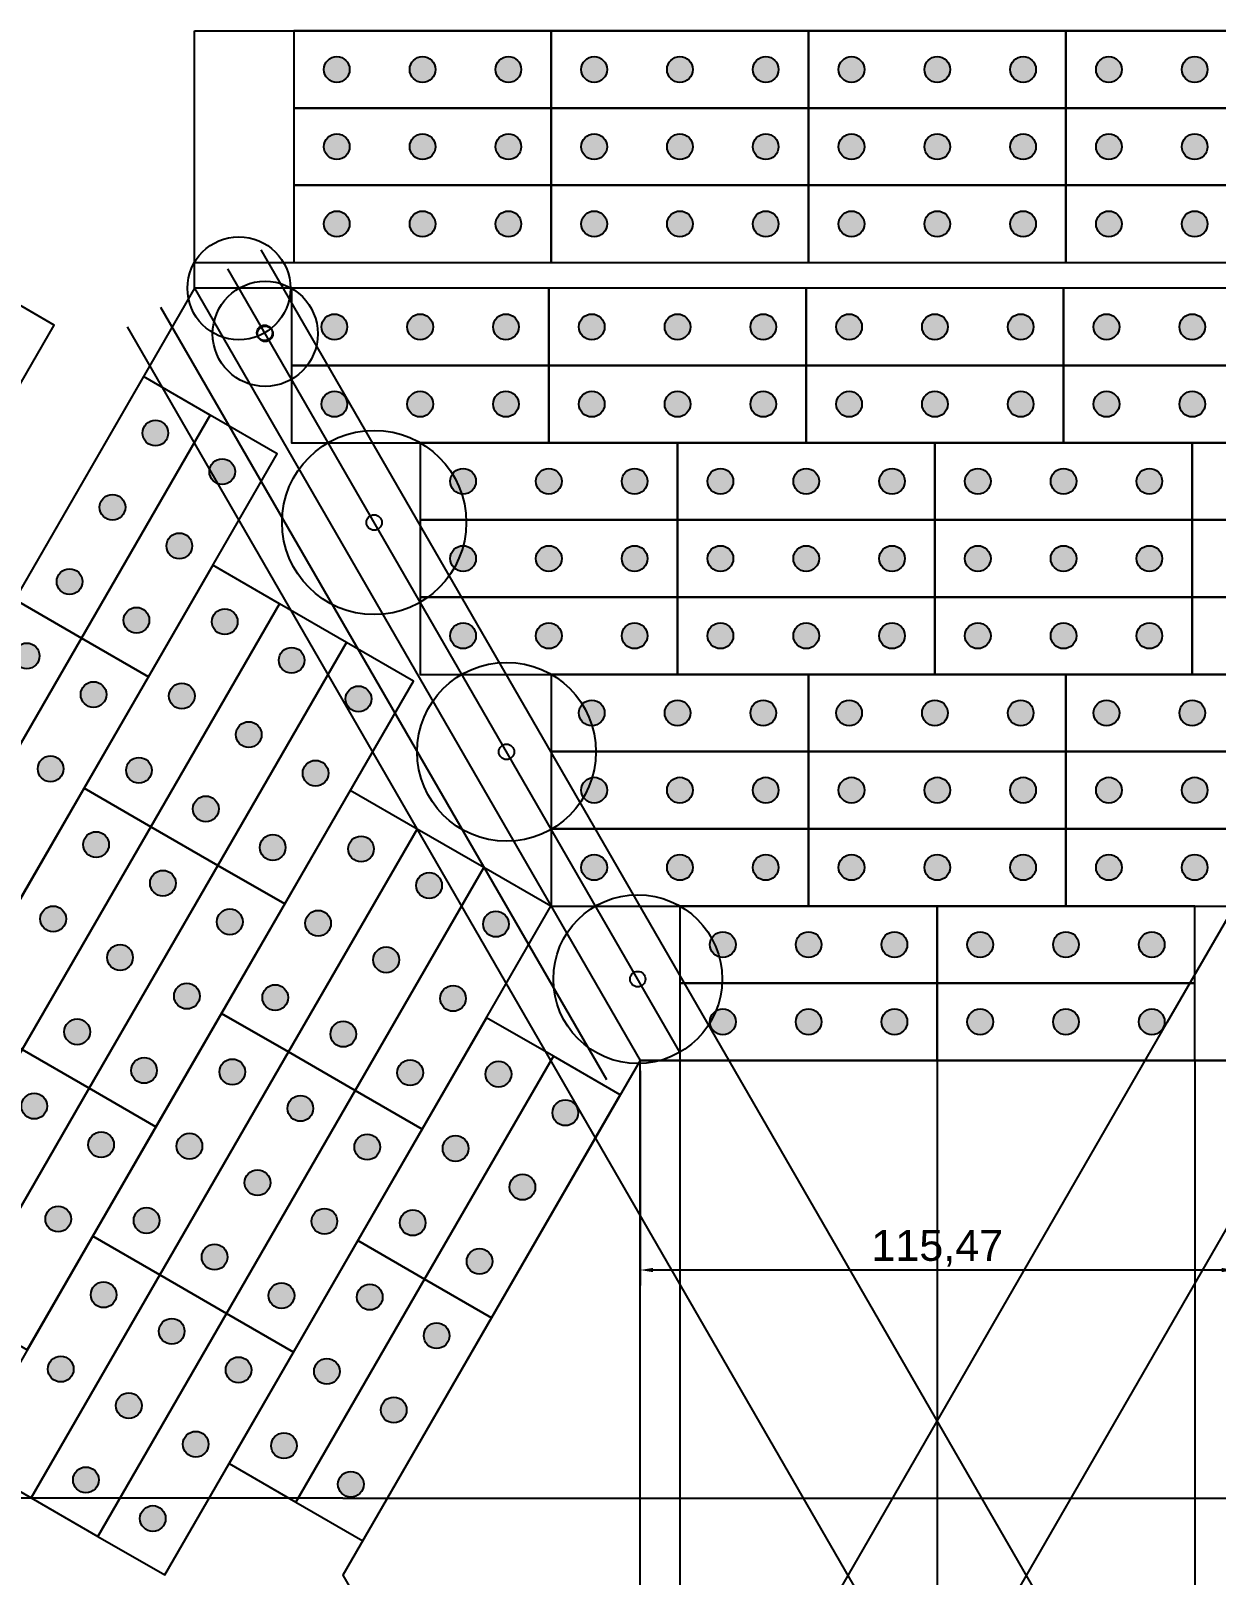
# Model space of a CAD drawing. Header units: millimetres. Extents: x 1388 to 8110, y -1425 to 5021.
# Drawn here: x 2544.8 to 2775.1, y 3401.7 to 3701.7 of the extents above; entities that cross this region are included whole.
import ezdxf

# ---------------------------------------------------------------- set-up
doc = ezdxf.new("R2010")
doc.units = ezdxf.units.MM
doc.styles.get("Standard").update_dxf_attribs({"font": 'arial.ttf'})
doc.dimstyles.new('ISO-25', dxfattribs={"dimtxt": 6, "dimasz": 2.5, "dimexe": 3, "dimexo": 2, "dimtad": 1, "dimtxsty": 'Standard', "dimcen": 2.5, "dimadec": 0, "dimazin": 0, "dimtfac": 1, "dimtmove": 0, "dimatfit": 3, "dimfxl": 1, "dimarcsym": 0})

# ---------------------------------------------------------------- blocks, each defined once
blk = doc.blocks.new('*D23')
at = {"color": 0, "lineweight": -2, "transparency": 16777216}
for p, q in [((2663.17, 3499.66), (2663.17, 3457.95)), ((2778.64, 3499.66), (2778.64, 3457.95)), ((2776.14, 3460.95), (2665.67, 3460.95))]:
    blk.add_line(p, q, dxfattribs=at)
at = {"color": 0, "transparency": 16777216}
for points in [[(2665.67, 3461.37), (2665.67, 3460.54), (2663.17, 3460.95)], [(2776.14, 3461.37), (2776.14, 3460.54), (2778.64, 3460.95)]]:
    blk.add_solid(points, dxfattribs=at)
at = {"layer": 'Defpoints', "color": 0, "transparency": 16777216}
for p in [(2663.17, 3501.66), (2778.64, 3501.66), (2663.17, 3460.95)]:
    blk.add_point(p, dxfattribs=at)
at = {"color": 0, "transparency": 16777216, "insert": (2720.9, 3465.18), "char_height": 6, "attachment_point": 5}
blk.add_mtext('115,47', dxfattribs=at)

msp = doc.modelspace()

# ---------------------------------------------------------------- hatches: boundary and pattern name
at = {"true_color": 0xf1eb1f}
h = msp.add_hatch(color=2, dxfattribs=at)
h.dxf.hatch_style = 1
h.paths.add_polyline_path([(2601.737, 3694.164, 1), (2606.737, 3694.164, 1)])
h = msp.add_hatch(color=2, dxfattribs=at)
h.dxf.hatch_style = 1
h.paths.add_polyline_path([(2618.404, 3694.164, 1), (2623.404, 3694.164, 1)])
h = msp.add_hatch(color=2, dxfattribs=at)
h.dxf.hatch_style = 1
h.paths.add_polyline_path([(2635.07, 3694.164, 1), (2640.07, 3694.164, 1)])
h = msp.add_hatch(color=2, dxfattribs=at)
h.dxf.hatch_style = 1
h.paths.add_polyline_path([(2651.737, 3694.164, 1), (2656.737, 3694.164, 1)])
h = msp.add_hatch(color=2, dxfattribs=at)
h.dxf.hatch_style = 1
h.paths.add_polyline_path([(2668.404, 3694.164, 1), (2673.404, 3694.164, 1)])
h = msp.add_hatch(color=2, dxfattribs=at)
h.dxf.hatch_style = 1
h.paths.add_polyline_path([(2685.07, 3694.164, 1), (2690.07, 3694.164, 1)])
h = msp.add_hatch(color=2, dxfattribs=at)
h.dxf.hatch_style = 1
h.paths.add_polyline_path([(2701.737, 3694.164, 1), (2706.737, 3694.164, 1)])
h = msp.add_hatch(color=2, dxfattribs=at)
h.dxf.hatch_style = 1
h.paths.add_polyline_path([(2718.404, 3694.164, 1), (2723.404, 3694.164, 1)])
h = msp.add_hatch(color=2, dxfattribs=at)
h.dxf.hatch_style = 1
h.paths.add_polyline_path([(2735.07, 3694.164, 1), (2740.07, 3694.164, 1)])
h = msp.add_hatch(color=2, dxfattribs=at)
h.dxf.hatch_style = 1
h.paths.add_polyline_path([(2751.737, 3694.164, 1), (2756.737, 3694.164, 1)])
h = msp.add_hatch(color=2, dxfattribs=at)
h.dxf.hatch_style = 1
h.paths.add_polyline_path([(2768.404, 3694.164, 1), (2773.404, 3694.164, 1)])
h = msp.add_hatch(color=2, dxfattribs=at)
h.dxf.hatch_style = 1
h.paths.add_polyline_path([(2601.737, 3679.164, 1), (2606.737, 3679.164, 1)])
h = msp.add_hatch(color=2, dxfattribs=at)
h.dxf.hatch_style = 1
h.paths.add_polyline_path([(2618.404, 3679.164, 1), (2623.404, 3679.164, 1)])
h = msp.add_hatch(color=2, dxfattribs=at)
h.dxf.hatch_style = 1
h.paths.add_polyline_path([(2635.07, 3679.164, 1), (2640.07, 3679.164, 1)])
h = msp.add_hatch(color=2, dxfattribs=at)
h.dxf.hatch_style = 1
h.paths.add_polyline_path([(2651.737, 3679.164, 1), (2656.737, 3679.164, 1)])
h = msp.add_hatch(color=2, dxfattribs=at)
h.dxf.hatch_style = 1
h.paths.add_polyline_path([(2668.404, 3679.164, 1), (2673.404, 3679.164, 1)])
h = msp.add_hatch(color=2, dxfattribs=at)
h.dxf.hatch_style = 1
h.paths.add_polyline_path([(2685.07, 3679.164, 1), (2690.07, 3679.164, 1)])
h = msp.add_hatch(color=2, dxfattribs=at)
h.dxf.hatch_style = 1
h.paths.add_polyline_path([(2701.737, 3679.164, 1), (2706.737, 3679.164, 1)])
h = msp.add_hatch(color=2, dxfattribs=at)
h.dxf.hatch_style = 1
h.paths.add_polyline_path([(2718.404, 3679.164, 1), (2723.404, 3679.164, 1)])
h = msp.add_hatch(color=2, dxfattribs=at)
h.dxf.hatch_style = 1
h.paths.add_polyline_path([(2735.07, 3679.164, 1), (2740.07, 3679.164, 1)])
h = msp.add_hatch(color=2, dxfattribs=at)
h.dxf.hatch_style = 1
h.paths.add_polyline_path([(2751.737, 3679.164, 1), (2756.737, 3679.164, 1)])
h = msp.add_hatch(color=2, dxfattribs=at)
h.dxf.hatch_style = 1
h.paths.add_polyline_path([(2768.404, 3679.164, 1), (2773.404, 3679.164, 1)])
h = msp.add_hatch(color=2, dxfattribs=at)
h.dxf.hatch_style = 1
h.paths.add_polyline_path([(2601.737, 3664.164, 1), (2606.737, 3664.164, 1)])
h = msp.add_hatch(color=2, dxfattribs=at)
h.dxf.hatch_style = 1
h.paths.add_polyline_path([(2618.404, 3664.164, 1), (2623.404, 3664.164, 1)])
h = msp.add_hatch(color=2, dxfattribs=at)
h.dxf.hatch_style = 1
h.paths.add_polyline_path([(2635.07, 3664.164, 1), (2640.07, 3664.164, 1)])
h = msp.add_hatch(color=2, dxfattribs=at)
h.dxf.hatch_style = 1
h.paths.add_polyline_path([(2651.737, 3664.164, 1), (2656.737, 3664.164, 1)])
h = msp.add_hatch(color=2, dxfattribs=at)
h.dxf.hatch_style = 1
h.paths.add_polyline_path([(2668.404, 3664.164, 1), (2673.404, 3664.164, 1)])
h = msp.add_hatch(color=2, dxfattribs=at)
h.dxf.hatch_style = 1
h.paths.add_polyline_path([(2685.07, 3664.164, 1), (2690.07, 3664.164, 1)])
h = msp.add_hatch(color=2, dxfattribs=at)
h.dxf.hatch_style = 1
h.paths.add_polyline_path([(2701.737, 3664.164, 1), (2706.737, 3664.164, 1)])
h = msp.add_hatch(color=2, dxfattribs=at)
h.dxf.hatch_style = 1
h.paths.add_polyline_path([(2718.404, 3664.164, 1), (2723.404, 3664.164, 1)])
h = msp.add_hatch(color=2, dxfattribs=at)
h.dxf.hatch_style = 1
h.paths.add_polyline_path([(2735.07, 3664.164, 1), (2740.07, 3664.164, 1)])
h = msp.add_hatch(color=2, dxfattribs=at)
h.dxf.hatch_style = 1
h.paths.add_polyline_path([(2751.737, 3664.164, 1), (2756.737, 3664.164, 1)])
h = msp.add_hatch(color=2, dxfattribs=at)
h.dxf.hatch_style = 1
h.paths.add_polyline_path([(2768.404, 3664.164, 1), (2773.404, 3664.164, 1)])
h = msp.add_hatch(color=2, dxfattribs=at)
h.dxf.hatch_style = 1
h.paths.add_polyline_path([(2606.271, 3644.164, 1), (2601.271, 3644.164, 1)])
h = msp.add_hatch(color=2, dxfattribs=at)
h.dxf.hatch_style = 1
h.paths.add_polyline_path([(2622.938, 3644.164, 1), (2617.938, 3644.164, 1)])
h = msp.add_hatch(color=2, dxfattribs=at)
h.dxf.hatch_style = 1
h.paths.add_polyline_path([(2639.604, 3644.164, 1), (2634.604, 3644.164, 1)])
h = msp.add_hatch(color=2, dxfattribs=at)
h.dxf.hatch_style = 1
h.paths.add_polyline_path([(2656.271, 3644.164, 1), (2651.271, 3644.164, 1)])
h = msp.add_hatch(color=2, dxfattribs=at)
h.dxf.hatch_style = 1
h.paths.add_polyline_path([(2672.938, 3644.164, 1), (2667.938, 3644.164, 1)])
h = msp.add_hatch(color=2, dxfattribs=at)
h.dxf.hatch_style = 1
h.paths.add_polyline_path([(2689.604, 3644.164, 1), (2684.604, 3644.164, 1)])
h = msp.add_hatch(color=2, dxfattribs=at)
h.dxf.hatch_style = 1
h.paths.add_polyline_path([(2706.271, 3644.164, 1), (2701.271, 3644.164, 1)])
h = msp.add_hatch(color=2, dxfattribs=at)
h.dxf.hatch_style = 1
h.paths.add_polyline_path([(2722.938, 3644.164, 1), (2717.938, 3644.164, 1)])
h = msp.add_hatch(color=2, dxfattribs=at)
h.dxf.hatch_style = 1
h.paths.add_polyline_path([(2739.604, 3644.164, 1), (2734.604, 3644.164, 1)])
h = msp.add_hatch(color=2, dxfattribs=at)
h.dxf.hatch_style = 1
h.paths.add_polyline_path([(2756.271, 3644.164, 1), (2751.271, 3644.164, 1)])
h = msp.add_hatch(color=2, dxfattribs=at)
h.dxf.hatch_style = 1
h.paths.add_polyline_path([(2772.938, 3644.164, 1), (2767.938, 3644.164, 1)])
h = msp.add_hatch(color=2, dxfattribs=at)
h.dxf.hatch_style = 1
h.paths.add_polyline_path([(2606.271, 3629.164, 1), (2601.271, 3629.164, 1)])
h = msp.add_hatch(color=2, dxfattribs=at)
h.dxf.hatch_style = 1
h.paths.add_polyline_path([(2622.938, 3629.164, 1), (2617.938, 3629.164, 1)])
h = msp.add_hatch(color=2, dxfattribs=at)
h.dxf.hatch_style = 1
h.paths.add_polyline_path([(2639.604, 3629.164, 1), (2634.604, 3629.164, 1)])
h = msp.add_hatch(color=2, dxfattribs=at)
h.dxf.hatch_style = 1
h.paths.add_polyline_path([(2656.271, 3629.164, 1), (2651.271, 3629.164, 1)])
h = msp.add_hatch(color=2, dxfattribs=at)
h.dxf.hatch_style = 1
h.paths.add_polyline_path([(2672.938, 3629.164, 1), (2667.938, 3629.164, 1)])
h = msp.add_hatch(color=2, dxfattribs=at)
h.dxf.hatch_style = 1
h.paths.add_polyline_path([(2689.604, 3629.164, 1), (2684.604, 3629.164, 1)])
h = msp.add_hatch(color=2, dxfattribs=at)
h.dxf.hatch_style = 1
h.paths.add_polyline_path([(2706.271, 3629.164, 1), (2701.271, 3629.164, 1)])
h = msp.add_hatch(color=2, dxfattribs=at)
h.dxf.hatch_style = 1
h.paths.add_polyline_path([(2722.938, 3629.164, 1), (2717.938, 3629.164, 1)])
h = msp.add_hatch(color=2, dxfattribs=at)
h.dxf.hatch_style = 1
h.paths.add_polyline_path([(2739.604, 3629.164, 1), (2734.604, 3629.164, 1)])
h = msp.add_hatch(color=2, dxfattribs=at)
h.dxf.hatch_style = 1
h.paths.add_polyline_path([(2756.271, 3629.164, 1), (2751.271, 3629.164, 1)])
h = msp.add_hatch(color=2, dxfattribs=at)
h.dxf.hatch_style = 1
h.paths.add_polyline_path([(2772.938, 3629.164, 1), (2767.938, 3629.164, 1)])
h = msp.add_hatch(color=2, dxfattribs=at)
h.dxf.hatch_style = 1
h.paths.add_polyline_path([(2571.493, 3623.547, 1), (2566.493, 3623.547, 1)])
h = msp.add_hatch(color=2, dxfattribs=at)
h.dxf.hatch_style = 1
h.paths.add_polyline_path([(2584.483, 3616.047, 1), (2579.483, 3616.047, 1)])
h = msp.add_hatch(color=2, dxfattribs=at)
h.dxf.hatch_style = 1
h.paths.add_polyline_path([(2631.271, 3614.164, 1), (2626.271, 3614.164, 1)])
h = msp.add_hatch(color=2, dxfattribs=at)
h.dxf.hatch_style = 1
h.paths.add_polyline_path([(2647.938, 3614.164, 1), (2642.938, 3614.164, 1)])
h = msp.add_hatch(color=2, dxfattribs=at)
h.dxf.hatch_style = 1
h.paths.add_polyline_path([(2664.604, 3614.164, 1), (2659.604, 3614.164, 1)])
h = msp.add_hatch(color=2, dxfattribs=at)
h.dxf.hatch_style = 1
h.paths.add_polyline_path([(2681.271, 3614.164, 1), (2676.271, 3614.164, 1)])
h = msp.add_hatch(color=2, dxfattribs=at)
h.dxf.hatch_style = 1
h.paths.add_polyline_path([(2697.938, 3614.164, 1), (2692.938, 3614.164, 1)])
h = msp.add_hatch(color=2, dxfattribs=at)
h.dxf.hatch_style = 1
h.paths.add_polyline_path([(2714.604, 3614.164, 1), (2709.604, 3614.164, 1)])
h = msp.add_hatch(color=2, dxfattribs=at)
h.dxf.hatch_style = 1
h.paths.add_polyline_path([(2731.271, 3614.164, 1), (2726.271, 3614.164, 1)])
h = msp.add_hatch(color=2, dxfattribs=at)
h.dxf.hatch_style = 1
h.paths.add_polyline_path([(2747.938, 3614.164, 1), (2742.938, 3614.164, 1)])
h = msp.add_hatch(color=2, dxfattribs=at)
h.dxf.hatch_style = 1
h.paths.add_polyline_path([(2764.604, 3614.164, 1), (2759.604, 3614.164, 1)])
h = msp.add_hatch(color=2, dxfattribs=at)
h.dxf.hatch_style = 1
h.paths.add_polyline_path([(2563.16, 3609.113, 1), (2558.16, 3609.113, 1)])
h = msp.add_hatch(color=2, dxfattribs=at)
h.dxf.hatch_style = 1
h.paths.add_polyline_path([(2576.15, 3601.613, 1), (2571.15, 3601.613, 1)])
h = msp.add_hatch(color=2, dxfattribs=at)
h.dxf.hatch_style = 1
h.paths.add_polyline_path([(2631.271, 3599.164, 1), (2626.271, 3599.164, 1)])
h = msp.add_hatch(color=2, dxfattribs=at)
h.dxf.hatch_style = 1
h.paths.add_polyline_path([(2647.938, 3599.164, 1), (2642.938, 3599.164, 1)])
h = msp.add_hatch(color=2, dxfattribs=at)
h.dxf.hatch_style = 1
h.paths.add_polyline_path([(2664.604, 3599.164, 1), (2659.604, 3599.164, 1)])
h = msp.add_hatch(color=2, dxfattribs=at)
h.dxf.hatch_style = 1
h.paths.add_polyline_path([(2681.271, 3599.164, 1), (2676.271, 3599.164, 1)])
h = msp.add_hatch(color=2, dxfattribs=at)
h.dxf.hatch_style = 1
h.paths.add_polyline_path([(2697.938, 3599.164, 1), (2692.938, 3599.164, 1)])
h = msp.add_hatch(color=2, dxfattribs=at)
h.dxf.hatch_style = 1
h.paths.add_polyline_path([(2714.604, 3599.164, 1), (2709.604, 3599.164, 1)])
h = msp.add_hatch(color=2, dxfattribs=at)
h.dxf.hatch_style = 1
h.paths.add_polyline_path([(2731.271, 3599.164, 1), (2726.271, 3599.164, 1)])
h = msp.add_hatch(color=2, dxfattribs=at)
h.dxf.hatch_style = 1
h.paths.add_polyline_path([(2747.938, 3599.164, 1), (2742.938, 3599.164, 1)])
h = msp.add_hatch(color=2, dxfattribs=at)
h.dxf.hatch_style = 1
h.paths.add_polyline_path([(2764.604, 3599.164, 1), (2759.604, 3599.164, 1)])
h = msp.add_hatch(color=2, dxfattribs=at)
h.dxf.hatch_style = 1
h.paths.add_polyline_path([(2554.826, 3594.679, 1), (2549.826, 3594.679, 1)])
h = msp.add_hatch(color=2, dxfattribs=at)
h.dxf.hatch_style = 1
h.paths.add_polyline_path([(2567.817, 3587.179, 1), (2562.817, 3587.179, 1)])
h = msp.add_hatch(color=2, dxfattribs=at)
h.dxf.hatch_style = 1
h.paths.add_polyline_path([(2584.974, 3586.896, 1), (2579.974, 3586.896, 1)])
h = msp.add_hatch(color=2, dxfattribs=at)
h.dxf.hatch_style = 1
h.paths.add_polyline_path([(2631.271, 3584.164, 1), (2626.271, 3584.164, 1)])
h = msp.add_hatch(color=2, dxfattribs=at)
h.dxf.hatch_style = 1
h.paths.add_polyline_path([(2647.938, 3584.164, 1), (2642.938, 3584.164, 1)])
h = msp.add_hatch(color=2, dxfattribs=at)
h.dxf.hatch_style = 1
h.paths.add_polyline_path([(2664.604, 3584.164, 1), (2659.604, 3584.164, 1)])
h = msp.add_hatch(color=2, dxfattribs=at)
h.dxf.hatch_style = 1
h.paths.add_polyline_path([(2681.271, 3584.164, 1), (2676.271, 3584.164, 1)])
h = msp.add_hatch(color=2, dxfattribs=at)
h.dxf.hatch_style = 1
h.paths.add_polyline_path([(2697.938, 3584.164, 1), (2692.938, 3584.164, 1)])
h = msp.add_hatch(color=2, dxfattribs=at)
h.dxf.hatch_style = 1
h.paths.add_polyline_path([(2714.604, 3584.164, 1), (2709.604, 3584.164, 1)])
h = msp.add_hatch(color=2, dxfattribs=at)
h.dxf.hatch_style = 1
h.paths.add_polyline_path([(2731.271, 3584.164, 1), (2726.271, 3584.164, 1)])
h = msp.add_hatch(color=2, dxfattribs=at)
h.dxf.hatch_style = 1
h.paths.add_polyline_path([(2747.938, 3584.164, 1), (2742.938, 3584.164, 1)])
h = msp.add_hatch(color=2, dxfattribs=at)
h.dxf.hatch_style = 1
h.paths.add_polyline_path([(2764.604, 3584.164, 1), (2759.604, 3584.164, 1)])
h = msp.add_hatch(color=2, dxfattribs=at)
h.dxf.hatch_style = 1
h.paths.add_polyline_path([(2546.493, 3580.245, 1), (2541.493, 3580.245, 1)])
h = msp.add_hatch(color=2, dxfattribs=at)
h.dxf.hatch_style = 1
h.paths.add_polyline_path([(2597.964, 3579.396, 1), (2592.964, 3579.396, 1)])
h = msp.add_hatch(color=2, dxfattribs=at)
h.dxf.hatch_style = 1
h.paths.add_polyline_path([(2559.483, 3572.745, 1), (2554.483, 3572.745, 1)])
h = msp.add_hatch(color=2, dxfattribs=at)
h.dxf.hatch_style = 1
h.paths.add_polyline_path([(2576.64, 3572.462, 1), (2571.64, 3572.462, 1)])
h = msp.add_hatch(color=2, dxfattribs=at)
h.dxf.hatch_style = 1
h.paths.add_polyline_path([(2610.954, 3571.896, 1), (2605.954, 3571.896, 1)])
h = msp.add_hatch(color=2, dxfattribs=at)
h.dxf.hatch_style = 1
h.paths.add_polyline_path([(2656.271, 3569.164, 1), (2651.271, 3569.164, 1)])
h = msp.add_hatch(color=2, dxfattribs=at)
h.dxf.hatch_style = 1
h.paths.add_polyline_path([(2672.938, 3569.164, 1), (2667.938, 3569.164, 1)])
h = msp.add_hatch(color=2, dxfattribs=at)
h.dxf.hatch_style = 1
h.paths.add_polyline_path([(2689.604, 3569.164, 1), (2684.604, 3569.164, 1)])
h = msp.add_hatch(color=2, dxfattribs=at)
h.dxf.hatch_style = 1
h.paths.add_polyline_path([(2706.271, 3569.164, 1), (2701.271, 3569.164, 1)])
h = msp.add_hatch(color=2, dxfattribs=at)
h.dxf.hatch_style = 1
h.paths.add_polyline_path([(2722.938, 3569.164, 1), (2717.938, 3569.164, 1)])
h = msp.add_hatch(color=2, dxfattribs=at)
h.dxf.hatch_style = 1
h.paths.add_polyline_path([(2739.604, 3569.164, 1), (2734.604, 3569.164, 1)])
h = msp.add_hatch(color=2, dxfattribs=at)
h.dxf.hatch_style = 1
h.paths.add_polyline_path([(2756.271, 3569.164, 1), (2751.271, 3569.164, 1)])
h = msp.add_hatch(color=2, dxfattribs=at)
h.dxf.hatch_style = 1
h.paths.add_polyline_path([(2772.938, 3569.164, 1), (2767.938, 3569.164, 1)])
h = msp.add_hatch(color=2, dxfattribs=at)
h.dxf.hatch_style = 1
h.paths.add_polyline_path([(2589.631, 3564.962, 1), (2584.631, 3564.962, 1)])
h = msp.add_hatch(color=2, dxfattribs=at)
h.dxf.hatch_style = 1
h.paths.add_polyline_path([(2551.15, 3558.312, 1), (2546.15, 3558.312, 1)])
h = msp.add_hatch(color=2, dxfattribs=at)
h.dxf.hatch_style = 1
h.paths.add_polyline_path([(2568.307, 3558.029, 1), (2563.307, 3558.029, 1)])
h = msp.add_hatch(color=2, dxfattribs=at)
h.dxf.hatch_style = 1
h.paths.add_polyline_path([(2602.621, 3557.462, 1), (2597.621, 3557.462, 1)])
h = msp.add_hatch(color=2, dxfattribs=at)
h.dxf.hatch_style = 1
h.paths.add_polyline_path([(2656.737, 3554.164, 1), (2651.737, 3554.164, 1)])
h = msp.add_hatch(color=2, dxfattribs=at)
h.dxf.hatch_style = 1
h.paths.add_polyline_path([(2673.404, 3554.164, 1), (2668.404, 3554.164, 1)])
h = msp.add_hatch(color=2, dxfattribs=at)
h.dxf.hatch_style = 1
h.paths.add_polyline_path([(2690.07, 3554.164, 1), (2685.07, 3554.164, 1)])
h = msp.add_hatch(color=2, dxfattribs=at)
h.dxf.hatch_style = 1
h.paths.add_polyline_path([(2706.737, 3554.164, 1), (2701.737, 3554.164, 1)])
h = msp.add_hatch(color=2, dxfattribs=at)
h.dxf.hatch_style = 1
h.paths.add_polyline_path([(2723.404, 3554.164, 1), (2718.404, 3554.164, 1)])
h = msp.add_hatch(color=2, dxfattribs=at)
h.dxf.hatch_style = 1
h.paths.add_polyline_path([(2740.07, 3554.164, 1), (2735.07, 3554.164, 1)])
h = msp.add_hatch(color=2, dxfattribs=at)
h.dxf.hatch_style = 1
h.paths.add_polyline_path([(2756.737, 3554.164, 1), (2751.737, 3554.164, 1)])
h = msp.add_hatch(color=2, dxfattribs=at)
h.dxf.hatch_style = 1
h.paths.add_polyline_path([(2773.404, 3554.164, 1), (2768.404, 3554.164, 1)])
h = msp.add_hatch(color=2, dxfattribs=at)
h.dxf.hatch_style = 1
h.paths.add_polyline_path([(2581.297, 3550.529, 1), (2576.297, 3550.529, 1)])
h = msp.add_hatch(color=2, dxfattribs=at)
h.dxf.hatch_style = 1
h.paths.add_polyline_path([(2559.974, 3543.595, 1), (2554.974, 3543.595, 1)])
h = msp.add_hatch(color=2, dxfattribs=at)
h.dxf.hatch_style = 1
h.paths.add_polyline_path([(2594.288, 3543.029, 1), (2589.288, 3543.029, 1)])
h = msp.add_hatch(color=2, dxfattribs=at)
h.dxf.hatch_style = 1
h.paths.add_polyline_path([(2611.445, 3542.745, 1), (2606.445, 3542.745, 1)])
h = msp.add_hatch(color=2, dxfattribs=at)
h.dxf.hatch_style = 1
h.paths.add_polyline_path([(2656.737, 3539.164, 1), (2651.737, 3539.164, 1)])
h = msp.add_hatch(color=2, dxfattribs=at)
h.dxf.hatch_style = 1
h.paths.add_polyline_path([(2673.404, 3539.164, 1), (2668.404, 3539.164, 1)])
h = msp.add_hatch(color=2, dxfattribs=at)
h.dxf.hatch_style = 1
h.paths.add_polyline_path([(2690.07, 3539.164, 1), (2685.07, 3539.164, 1)])
h = msp.add_hatch(color=2, dxfattribs=at)
h.dxf.hatch_style = 1
h.paths.add_polyline_path([(2706.737, 3539.164, 1), (2701.737, 3539.164, 1)])
h = msp.add_hatch(color=2, dxfattribs=at)
h.dxf.hatch_style = 1
h.paths.add_polyline_path([(2723.404, 3539.164, 1), (2718.404, 3539.164, 1)])
h = msp.add_hatch(color=2, dxfattribs=at)
h.dxf.hatch_style = 1
h.paths.add_polyline_path([(2740.07, 3539.164, 1), (2735.07, 3539.164, 1)])
h = msp.add_hatch(color=2, dxfattribs=at)
h.dxf.hatch_style = 1
h.paths.add_polyline_path([(2756.737, 3539.164, 1), (2751.737, 3539.164, 1)])
h = msp.add_hatch(color=2, dxfattribs=at)
h.dxf.hatch_style = 1
h.paths.add_polyline_path([(2773.404, 3539.164, 1), (2768.404, 3539.164, 1)])
h = msp.add_hatch(color=2, dxfattribs=at)
h.dxf.hatch_style = 1
h.paths.add_polyline_path([(2572.964, 3536.095, 1), (2567.964, 3536.095, 1)])
h = msp.add_hatch(color=2, dxfattribs=at)
h.dxf.hatch_style = 1
h.paths.add_polyline_path([(2624.668, 3535.649, 1), (2619.668, 3535.649, 1)])
h = msp.add_hatch(color=2, dxfattribs=at)
h.dxf.hatch_style = 1
h.paths.add_polyline_path([(2551.64, 3529.161, 1), (2546.64, 3529.161, 1)])
h = msp.add_hatch(color=2, dxfattribs=at)
h.dxf.hatch_style = 1
h.paths.add_polyline_path([(2585.954, 3528.595, 1), (2580.954, 3528.595, 1)])
h = msp.add_hatch(color=2, dxfattribs=at)
h.dxf.hatch_style = 1
h.paths.add_polyline_path([(2603.112, 3528.312, 1), (2598.112, 3528.312, 1)])
h = msp.add_hatch(color=2, dxfattribs=at)
h.dxf.hatch_style = 1
h.paths.add_polyline_path([(2637.659, 3528.149, 1), (2632.659, 3528.149, 1)])
h = msp.add_hatch(color=2, dxfattribs=at)
h.dxf.hatch_style = 1
h.paths.add_polyline_path([(2681.737, 3524.164, 1), (2676.737, 3524.164, 1)])
h = msp.add_hatch(color=2, dxfattribs=at)
h.dxf.hatch_style = 1
h.paths.add_polyline_path([(2698.404, 3524.164, 1), (2693.404, 3524.164, 1)])
h = msp.add_hatch(color=2, dxfattribs=at)
h.dxf.hatch_style = 1
h.paths.add_polyline_path([(2715.07, 3524.164, 1), (2710.07, 3524.164, 1)])
h = msp.add_hatch(color=2, dxfattribs=at)
h.dxf.hatch_style = 1
h.paths.add_polyline_path([(2731.737, 3524.164, 1), (2726.737, 3524.164, 1)])
h = msp.add_hatch(color=2, dxfattribs=at)
h.dxf.hatch_style = 1
h.paths.add_polyline_path([(2748.404, 3524.164, 1), (2743.404, 3524.164, 1)])
h = msp.add_hatch(color=2, dxfattribs=at)
h.dxf.hatch_style = 1
h.paths.add_polyline_path([(2765.07, 3524.164, 1), (2760.07, 3524.164, 1)])
h = msp.add_hatch(color=2, dxfattribs=at)
h.dxf.hatch_style = 1
h.paths.add_polyline_path([(2564.631, 3521.661, 1), (2559.631, 3521.661, 1)])
h = msp.add_hatch(color=2, dxfattribs=at)
h.dxf.hatch_style = 1
h.paths.add_polyline_path([(2616.335, 3521.215, 1), (2611.335, 3521.215, 1)])
h = msp.add_hatch(color=2, dxfattribs=at)
h.dxf.hatch_style = 1
h.paths.add_polyline_path([(2577.621, 3514.161, 1), (2572.621, 3514.161, 1)])
h = msp.add_hatch(color=2, dxfattribs=at)
h.dxf.hatch_style = 1
h.paths.add_polyline_path([(2594.778, 3513.878, 1), (2589.778, 3513.878, 1)])
h = msp.add_hatch(color=2, dxfattribs=at)
h.dxf.hatch_style = 1
h.paths.add_polyline_path([(2629.325, 3513.715, 1), (2624.325, 3513.715, 1)])
h = msp.add_hatch(color=2, dxfattribs=at)
h.dxf.hatch_style = 1
h.paths.add_polyline_path([(2556.297, 3507.227, 1), (2551.297, 3507.227, 1)])
h = msp.add_hatch(color=2, dxfattribs=at)
h.dxf.hatch_style = 1
h.paths.add_polyline_path([(2681.737, 3509.164, 1), (2676.737, 3509.164, 1)])
h = msp.add_hatch(color=2, dxfattribs=at)
h.dxf.hatch_style = 1
h.paths.add_polyline_path([(2698.404, 3509.164, 1), (2693.404, 3509.164, 1)])
h = msp.add_hatch(color=2, dxfattribs=at)
h.dxf.hatch_style = 1
h.paths.add_polyline_path([(2715.07, 3509.164, 1), (2710.07, 3509.164, 1)])
h = msp.add_hatch(color=2, dxfattribs=at)
h.dxf.hatch_style = 1
h.paths.add_polyline_path([(2731.737, 3509.164, 1), (2726.737, 3509.164, 1)])
h = msp.add_hatch(color=2, dxfattribs=at)
h.dxf.hatch_style = 1
h.paths.add_polyline_path([(2748.404, 3509.164, 1), (2743.404, 3509.164, 1)])
h = msp.add_hatch(color=2, dxfattribs=at)
h.dxf.hatch_style = 1
h.paths.add_polyline_path([(2765.07, 3509.164, 1), (2760.07, 3509.164, 1)])
h = msp.add_hatch(color=2, dxfattribs=at)
h.dxf.hatch_style = 1
h.paths.add_polyline_path([(2608.002, 3506.781, 1), (2603.002, 3506.781, 1)])
h = msp.add_hatch(color=2, dxfattribs=at)
h.dxf.hatch_style = 1
h.paths.add_polyline_path([(2569.288, 3499.727, 1), (2564.288, 3499.727, 1)])
h = msp.add_hatch(color=2, dxfattribs=at)
h.dxf.hatch_style = 1
h.paths.add_polyline_path([(2586.445, 3499.444, 1), (2581.445, 3499.444, 1)])
h = msp.add_hatch(color=2, dxfattribs=at)
h.dxf.hatch_style = 1
h.paths.add_polyline_path([(2620.992, 3499.281, 1), (2615.992, 3499.281, 1)])
h = msp.add_hatch(color=2, dxfattribs=at)
h.dxf.hatch_style = 1
h.paths.add_polyline_path([(2638.149, 3498.998, 1), (2633.149, 3498.998, 1)])
h = msp.add_hatch(color=2, dxfattribs=at)
h.dxf.hatch_style = 1
h.paths.add_polyline_path([(2547.964, 3492.794, 1), (2542.964, 3492.794, 1)])
h = msp.add_hatch(color=2, dxfattribs=at)
h.dxf.hatch_style = 1
h.paths.add_polyline_path([(2599.668, 3492.348, 1), (2594.668, 3492.348, 1)])
h = msp.add_hatch(color=2, dxfattribs=at)
h.dxf.hatch_style = 1
h.paths.add_polyline_path([(2651.139, 3491.498, 1), (2646.139, 3491.498, 1)])
h = msp.add_hatch(color=2, dxfattribs=at)
h.dxf.hatch_style = 1
h.paths.add_polyline_path([(2560.954, 3485.294, 1), (2555.954, 3485.294, 1)])
h = msp.add_hatch(color=2, dxfattribs=at)
h.dxf.hatch_style = 1
h.paths.add_polyline_path([(2578.112, 3485.01, 1), (2573.112, 3485.01, 1)])
h = msp.add_hatch(color=2, dxfattribs=at)
h.dxf.hatch_style = 1
h.paths.add_polyline_path([(2612.659, 3484.848, 1), (2607.659, 3484.848, 1)])
h = msp.add_hatch(color=2, dxfattribs=at)
h.dxf.hatch_style = 1
h.paths.add_polyline_path([(2629.816, 3484.565, 1), (2624.816, 3484.565, 1)])
h = msp.add_hatch(color=2, dxfattribs=at)
h.dxf.hatch_style = 1
h.paths.add_polyline_path([(2591.335, 3477.914, 1), (2586.335, 3477.914, 1)])
h = msp.add_hatch(color=2, dxfattribs=at)
h.dxf.hatch_style = 1
h.paths.add_polyline_path([(2642.806, 3477.065, 1), (2637.806, 3477.065, 1)])
h = msp.add_hatch(color=2, dxfattribs=at)
h.dxf.hatch_style = 1
h.paths.add_polyline_path([(2552.621, 3470.86, 1), (2547.621, 3470.86, 1)])
h = msp.add_hatch(color=2, dxfattribs=at)
h.dxf.hatch_style = 1
h.paths.add_polyline_path([(2569.778, 3470.577, 1), (2564.778, 3470.577, 1)])
h = msp.add_hatch(color=2, dxfattribs=at)
h.dxf.hatch_style = 1
h.paths.add_polyline_path([(2604.325, 3470.414, 1), (2599.325, 3470.414, 1)])
h = msp.add_hatch(color=2, dxfattribs=at)
h.dxf.hatch_style = 1
h.paths.add_polyline_path([(2621.482, 3470.131, 1), (2616.482, 3470.131, 1)])
h = msp.add_hatch(color=2, dxfattribs=at)
h.dxf.hatch_style = 1
h.paths.add_polyline_path([(2583.002, 3463.48, 1), (2578.002, 3463.48, 1)])
h = msp.add_hatch(color=2, dxfattribs=at)
h.dxf.hatch_style = 1
h.paths.add_polyline_path([(2634.473, 3462.631, 1), (2629.473, 3462.631, 1)])
h = msp.add_hatch(color=2, dxfattribs=at)
h.dxf.hatch_style = 1
h.paths.add_polyline_path([(2561.445, 3456.143, 1), (2556.445, 3456.143, 1)])
h = msp.add_hatch(color=2, dxfattribs=at)
h.dxf.hatch_style = 1
h.paths.add_polyline_path([(2595.992, 3455.98, 1), (2590.992, 3455.98, 1)])
h = msp.add_hatch(color=2, dxfattribs=at)
h.dxf.hatch_style = 1
h.paths.add_polyline_path([(2613.149, 3455.697, 1), (2608.149, 3455.697, 1)])
h = msp.add_hatch(color=2, dxfattribs=at)
h.dxf.hatch_style = 1
h.paths.add_polyline_path([(2574.668, 3449.046, 1), (2569.668, 3449.046, 1)])
h = msp.add_hatch(color=2, dxfattribs=at)
h.dxf.hatch_style = 1
h.paths.add_polyline_path([(2626.139, 3448.197, 1), (2621.139, 3448.197, 1)])
h = msp.add_hatch(color=2, dxfattribs=at)
h.dxf.hatch_style = 1
h.paths.add_polyline_path([(2553.112, 3441.709, 1), (2548.112, 3441.709, 1)])
h = msp.add_hatch(color=2, dxfattribs=at)
h.dxf.hatch_style = 1
h.paths.add_polyline_path([(2587.659, 3441.546, 1), (2582.659, 3441.546, 1)])
h = msp.add_hatch(color=2, dxfattribs=at)
h.dxf.hatch_style = 1
h.paths.add_polyline_path([(2604.816, 3441.263, 1), (2599.816, 3441.263, 1)])
h = msp.add_hatch(color=2, dxfattribs=at)
h.dxf.hatch_style = 1
h.paths.add_polyline_path([(2566.335, 3434.613, 1), (2561.335, 3434.613, 1)])
h = msp.add_hatch(color=2, dxfattribs=at)
h.dxf.hatch_style = 1
h.paths.add_polyline_path([(2617.806, 3433.763, 1), (2612.806, 3433.763, 1)])
h = msp.add_hatch(color=2, dxfattribs=at)
h.dxf.hatch_style = 1
h.paths.add_polyline_path([(2579.325, 3427.113, 1), (2574.325, 3427.113, 1)])
h = msp.add_hatch(color=2, dxfattribs=at)
h.dxf.hatch_style = 1
h.paths.add_polyline_path([(2596.482, 3426.83, 1), (2591.482, 3426.83, 1)])
h = msp.add_hatch(color=2, dxfattribs=at)
h.dxf.hatch_style = 1
h.paths.add_polyline_path([(2558.002, 3420.179, 1), (2553.002, 3420.179, 1)])
h = msp.add_hatch(color=2, dxfattribs=at)
h.dxf.hatch_style = 1
h.paths.add_polyline_path([(2609.473, 3419.33, 1), (2604.473, 3419.33, 1)])
h = msp.add_hatch(color=2, dxfattribs=at)
h.dxf.hatch_style = 1
h.paths.add_polyline_path([(2570.992, 3412.679, 1), (2565.992, 3412.679, 1)])

# ---------------------------------------------------------------- linework, layer by layer
for p, q in [((2576.566, 3651.664), (2576.566, 3701.664)), ((2576.566, 3701.664), (2865.241, 3701.664)), ((2676.159, 3509.164), (2589.557, 3659.164)), ((2765.648, 3509.164), (2852.251, 3659.164)), ((2576.566, 3656.664), (2865.241, 3656.664)), ((2670.904, 3503.267), (2583.061, 3655.414)), ((2576.566, 3651.664), (2663.169, 3501.664)), ((2656.674, 3497.914), (2570.071, 3647.914)), ((2650.178, 3494.164), (2563.576, 3644.164)), ((2650.178, 3309.164), (2765.648, 3509.164)), ((2791.629, 3309.164), (2676.159, 3509.164)), ((2670.904, 3501.664), (2670.904, 3301.664)), ((2720.904, 3501.664), (2720.904, 3301.664)), ((2770.904, 3501.664), (2770.904, 3301.664)), ((2765.648, 3294.164), (2650.178, 3494.164)), ((2676.159, 3294.164), (2791.629, 3494.164)), ((2605.434, 3416.664), (2432.229, 3416.664)), ((2605.434, 3416.664), (2836.374, 3416.664))]:
    msp.add_line(p, q)
for points in [[(2645.904, 3701.664), (2595.904, 3701.664), (2595.904, 3686.664), (2645.904, 3686.664)], [(2695.904, 3701.664), (2645.904, 3701.664), (2645.904, 3686.664), (2695.904, 3686.664)], [(2745.904, 3701.664), (2695.904, 3701.664), (2695.904, 3686.664), (2745.904, 3686.664)], [(2795.904, 3701.664), (2745.904, 3701.664), (2745.904, 3686.664), (2795.904, 3686.664)], [(2645.904, 3686.664), (2595.904, 3686.664), (2595.904, 3671.664), (2645.904, 3671.664)], [(2695.904, 3686.664), (2645.904, 3686.664), (2645.904, 3671.664), (2695.904, 3671.664)], [(2745.904, 3686.664), (2695.904, 3686.664), (2695.904, 3671.664), (2745.904, 3671.664)], [(2795.904, 3686.664), (2745.904, 3686.664), (2745.904, 3671.664), (2795.904, 3671.664)], [(2645.904, 3671.664), (2595.904, 3671.664), (2595.904, 3656.664), (2645.904, 3656.664)], [(2695.904, 3671.664), (2645.904, 3671.664), (2645.904, 3656.664), (2695.904, 3656.664)], [(2745.904, 3671.664), (2695.904, 3671.664), (2695.904, 3656.664), (2745.904, 3656.664)], [(2795.904, 3671.664), (2745.904, 3671.664), (2745.904, 3656.664), (2795.904, 3656.664)], [(2576.566, 3651.664), (2432.229, 3401.664), (2576.566, 3151.664), (2865.241, 3151.664), (3009.579, 3401.664), (2865.241, 3651.664)], [(2536.354, 3652.014), (2511.354, 3608.712), (2524.344, 3601.212), (2549.344, 3644.514)], [(2645.438, 3651.664), (2595.438, 3651.664), (2595.438, 3636.664), (2645.438, 3636.664)], [(2695.438, 3651.664), (2645.438, 3651.664), (2645.438, 3636.664), (2695.438, 3636.664)], [(2745.438, 3651.664), (2695.438, 3651.664), (2695.438, 3636.664), (2745.438, 3636.664)], [(2795.438, 3651.664), (2745.438, 3651.664), (2745.438, 3636.664), (2795.438, 3636.664)], [(2645.438, 3636.664), (2595.438, 3636.664), (2595.438, 3621.664), (2645.438, 3621.664)], [(2695.438, 3636.664), (2645.438, 3636.664), (2645.438, 3621.664), (2695.438, 3621.664)], [(2745.438, 3636.664), (2695.438, 3636.664), (2695.438, 3621.664), (2745.438, 3621.664)], [(2795.438, 3636.664), (2745.438, 3636.664), (2745.438, 3621.664), (2795.438, 3621.664)], [(2566.664, 3634.514), (2541.664, 3591.212), (2554.655, 3583.712), (2579.655, 3627.014)], [(2579.655, 3627.014), (2554.655, 3583.712), (2567.645, 3576.212), (2592.645, 3619.514)], [(2670.438, 3621.664), (2620.438, 3621.664), (2620.438, 3606.664), (2670.438, 3606.664)], [(2720.438, 3621.664), (2670.438, 3621.664), (2670.438, 3606.664), (2720.438, 3606.664)], [(2770.438, 3621.664), (2720.438, 3621.664), (2720.438, 3606.664), (2770.438, 3606.664)], [(2820.438, 3621.664), (2770.438, 3621.664), (2770.438, 3606.664), (2820.438, 3606.664)], [(2670.438, 3606.664), (2620.438, 3606.664), (2620.438, 3591.664), (2670.438, 3591.664)], [(2720.438, 3606.664), (2670.438, 3606.664), (2670.438, 3591.664), (2720.438, 3591.664)], [(2770.438, 3606.664), (2720.438, 3606.664), (2720.438, 3591.664), (2770.438, 3591.664)], [(2820.438, 3606.664), (2770.438, 3606.664), (2770.438, 3591.664), (2820.438, 3591.664)], [(2580.145, 3597.863), (2555.145, 3554.562), (2568.136, 3547.062), (2593.136, 3590.363)], [(2541.664, 3591.212), (2516.664, 3547.911), (2529.655, 3540.411), (2554.655, 3583.712)], [(2670.438, 3591.664), (2620.438, 3591.664), (2620.438, 3576.664), (2670.438, 3576.664)], [(2720.438, 3591.664), (2670.438, 3591.664), (2670.438, 3576.664), (2720.438, 3576.664)], [(2770.438, 3591.664), (2720.438, 3591.664), (2720.438, 3576.664), (2770.438, 3576.664)], [(2820.438, 3591.664), (2770.438, 3591.664), (2770.438, 3576.664), (2820.438, 3576.664)], [(2593.136, 3590.363), (2568.136, 3547.062), (2581.126, 3539.562), (2606.126, 3582.863)], [(2554.655, 3583.712), (2529.655, 3540.411), (2542.645, 3532.911), (2567.645, 3576.212)], [(2606.126, 3582.863), (2581.126, 3539.562), (2594.116, 3532.062), (2619.116, 3575.363)], [(2695.904, 3576.664), (2645.904, 3576.664), (2645.904, 3561.664), (2695.904, 3561.664)], [(2745.904, 3576.664), (2695.904, 3576.664), (2695.904, 3561.664), (2745.904, 3561.664)], [(2795.904, 3576.664), (2745.904, 3576.664), (2745.904, 3561.664), (2795.904, 3561.664)], [(2695.904, 3561.664), (2645.904, 3561.664), (2645.904, 3546.664), (2695.904, 3546.664)], [(2745.904, 3561.664), (2695.904, 3561.664), (2695.904, 3546.664), (2745.904, 3546.664)], [(2795.904, 3561.664), (2745.904, 3561.664), (2745.904, 3546.664), (2795.904, 3546.664)], [(2555.145, 3554.562), (2530.145, 3511.26), (2543.136, 3503.76), (2568.136, 3547.062)], [(2606.849, 3554.116), (2581.849, 3510.815), (2594.84, 3503.315), (2619.84, 3546.616)], [(2568.136, 3547.062), (2543.136, 3503.76), (2556.126, 3496.26), (2581.126, 3539.562)], [(2619.84, 3546.616), (2594.84, 3503.315), (2607.83, 3495.815), (2632.83, 3539.116)], [(2695.904, 3546.664), (2645.904, 3546.664), (2645.904, 3531.664), (2695.904, 3531.664)], [(2745.904, 3546.664), (2695.904, 3546.664), (2695.904, 3531.664), (2745.904, 3531.664)], [(2795.904, 3546.664), (2745.904, 3546.664), (2745.904, 3531.664), (2795.904, 3531.664)], [(2581.126, 3539.562), (2556.126, 3496.26), (2569.116, 3488.76), (2594.116, 3532.062)], [(2632.83, 3539.116), (2607.83, 3495.815), (2620.82, 3488.315), (2645.82, 3531.616)], [(2720.904, 3531.664), (2670.904, 3531.664), (2670.904, 3516.664), (2720.904, 3516.664)], [(2770.904, 3531.664), (2720.904, 3531.664), (2720.904, 3516.664), (2770.904, 3516.664)], [(2720.904, 3516.664), (2670.904, 3516.664), (2670.904, 3501.664), (2720.904, 3501.664)], [(2770.904, 3516.664), (2720.904, 3516.664), (2720.904, 3501.664), (2770.904, 3501.664)], [(2581.849, 3510.815), (2556.849, 3467.513), (2569.84, 3460.013), (2594.84, 3503.315)], [(2633.32, 3509.965), (2608.32, 3466.664), (2621.311, 3459.164), (2646.311, 3502.465)], [(2543.136, 3503.76), (2518.136, 3460.459), (2531.126, 3452.959), (2556.126, 3496.26)], [(2594.84, 3503.315), (2569.84, 3460.013), (2582.83, 3452.513), (2607.83, 3495.815)], [(2663.169, 3501.664), (2605.434, 3401.664), (2663.169, 3301.664), (2778.639, 3301.664), (2836.374, 3401.664), (2778.639, 3501.664)], [(2646.311, 3502.465), (2621.311, 3459.164), (2634.301, 3451.664), (2659.301, 3494.965)], [(2663.169, 3501.664), (2778.639, 3501.664), (2778.639, 3301.664), (2663.169, 3301.664)], [(2556.126, 3496.26), (2531.126, 3452.959), (2544.116, 3445.459), (2569.116, 3488.76)], [(2607.83, 3495.815), (2582.83, 3452.513), (2595.82, 3445.013), (2620.82, 3488.315)], [(2556.849, 3467.513), (2531.849, 3424.212), (2544.84, 3416.712), (2569.84, 3460.013)], [(2608.32, 3466.664), (2583.32, 3423.363), (2596.311, 3415.863), (2621.311, 3459.164)], [(2569.84, 3460.013), (2544.84, 3416.712), (2557.83, 3409.212), (2582.83, 3452.513)], [(2621.311, 3459.164), (2596.311, 3415.863), (2609.301, 3408.363), (2634.301, 3451.664)], [(2582.83, 3452.513), (2557.83, 3409.212), (2570.82, 3401.712), (2595.82, 3445.013)]]:
    msp.add_lwpolyline(points, close=True)
at = {"color": 2, "true_color": 0xf1eb1f}
for centre, radius in [((2604.237, 3694.164), 2.5), ((2620.904, 3694.164), 2.5), ((2637.57, 3694.164), 2.5), ((2654.237, 3694.164), 2.5), ((2670.904, 3694.164), 2.5), ((2687.57, 3694.164), 2.5), ((2704.237, 3694.164), 2.5), ((2720.904, 3694.164), 2.5), ((2737.57, 3694.164), 2.5), ((2754.237, 3694.164), 2.5), ((2770.904, 3694.164), 2.5), ((2604.237, 3679.164), 2.5), ((2620.904, 3679.164), 2.5), ((2637.57, 3679.164), 2.5), ((2654.237, 3679.164), 2.5), ((2670.904, 3679.164), 2.5), ((2687.57, 3679.164), 2.5), ((2704.237, 3679.164), 2.5), ((2720.904, 3679.164), 2.5), ((2737.57, 3679.164), 2.5), ((2754.237, 3679.164), 2.5), ((2770.904, 3679.164), 2.5), ((2604.237, 3664.164), 2.5), ((2620.904, 3664.164), 2.5), ((2637.57, 3664.164), 2.5), ((2654.237, 3664.164), 2.5), ((2670.904, 3664.164), 2.5), ((2687.57, 3664.164), 2.5), ((2704.237, 3664.164), 2.5), ((2720.904, 3664.164), 2.5), ((2737.57, 3664.164), 2.5), ((2754.237, 3664.164), 2.5), ((2770.904, 3664.164), 2.5), ((2603.771, 3644.164), 2.5), ((2620.438, 3644.164), 2.5), ((2637.104, 3644.164), 2.5), ((2653.771, 3644.164), 2.5), ((2670.438, 3644.164), 2.5), ((2687.104, 3644.164), 2.5), ((2703.771, 3644.164), 2.5), ((2720.438, 3644.164), 2.5), ((2737.104, 3644.164), 2.5), ((2753.771, 3644.164), 2.5), ((2770.438, 3644.164), 2.5), ((2590.332, 3642.821), 1.5), ((2603.771, 3629.164), 2.5), ((2620.438, 3629.164), 2.5), ((2637.104, 3629.164), 2.5), ((2653.771, 3629.164), 2.5), ((2670.438, 3629.164), 2.5), ((2687.104, 3629.164), 2.5), ((2703.771, 3629.164), 2.5), ((2720.438, 3629.164), 2.5), ((2737.104, 3629.164), 2.5), ((2753.771, 3629.164), 2.5), ((2770.438, 3629.164), 2.5), ((2568.993, 3623.547), 2.5), ((2581.983, 3616.047), 2.5), ((2628.771, 3614.164), 2.5), ((2645.438, 3614.164), 2.5), ((2662.104, 3614.164), 2.5), ((2678.771, 3614.164), 2.5), ((2695.438, 3614.164), 2.5), ((2712.104, 3614.164), 2.5), ((2728.771, 3614.164), 2.5), ((2745.438, 3614.164), 2.5), ((2762.104, 3614.164), 2.5), ((2560.66, 3609.113), 2.5), ((2573.65, 3601.613), 2.5), ((2628.771, 3599.164), 2.5), ((2645.438, 3599.164), 2.5), ((2662.104, 3599.164), 2.5), ((2678.771, 3599.164), 2.5), ((2695.438, 3599.164), 2.5), ((2712.104, 3599.164), 2.5), ((2728.771, 3599.164), 2.5), ((2745.438, 3599.164), 2.5), ((2762.104, 3599.164), 2.5), ((2552.326, 3594.679), 2.5), ((2565.317, 3587.179), 2.5), ((2582.474, 3586.896), 2.5), ((2628.771, 3584.164), 2.5), ((2645.438, 3584.164), 2.5), ((2662.104, 3584.164), 2.5), ((2678.771, 3584.164), 2.5), ((2695.438, 3584.164), 2.5), ((2712.104, 3584.164), 2.5), ((2728.771, 3584.164), 2.5), ((2745.438, 3584.164), 2.5), ((2762.104, 3584.164), 2.5), ((2543.993, 3580.245), 2.5), ((2595.464, 3579.396), 2.5), ((2556.983, 3572.745), 2.5), ((2574.14, 3572.462), 2.5), ((2608.454, 3571.896), 2.5), ((2653.771, 3569.164), 2.5), ((2670.438, 3569.164), 2.5), ((2687.104, 3569.164), 2.5), ((2703.771, 3569.164), 2.5), ((2720.438, 3569.164), 2.5), ((2737.104, 3569.164), 2.5), ((2753.771, 3569.164), 2.5), ((2770.438, 3569.164), 2.5), ((2587.131, 3564.962), 2.5), ((2548.65, 3558.312), 2.5), ((2565.807, 3558.029), 2.5), ((2600.121, 3557.462), 2.5), ((2654.237, 3554.164), 2.5), ((2670.904, 3554.164), 2.5), ((2687.57, 3554.164), 2.5), ((2704.237, 3554.164), 2.5), ((2720.904, 3554.164), 2.5), ((2737.57, 3554.164), 2.5), ((2754.237, 3554.164), 2.5), ((2770.904, 3554.164), 2.5), ((2578.797, 3550.529), 2.5), ((2557.474, 3543.595), 2.5), ((2591.788, 3543.029), 2.5), ((2608.945, 3542.745), 2.5), ((2654.237, 3539.164), 2.5), ((2670.904, 3539.164), 2.5), ((2687.57, 3539.164), 2.5), ((2704.237, 3539.164), 2.5), ((2720.904, 3539.164), 2.5), ((2737.57, 3539.164), 2.5), ((2754.237, 3539.164), 2.5), ((2770.904, 3539.164), 2.5), ((2570.464, 3536.095), 2.5), ((2622.168, 3535.649), 2.5), ((2549.14, 3529.161), 2.5), ((2583.454, 3528.595), 2.5), ((2600.612, 3528.312), 2.5), ((2635.159, 3528.149), 2.5), ((2679.237, 3524.164), 2.5), ((2695.904, 3524.164), 2.5), ((2712.57, 3524.164), 2.5), ((2729.237, 3524.164), 2.5), ((2745.904, 3524.164), 2.5), ((2762.57, 3524.164), 2.5), ((2562.131, 3521.661), 2.5), ((2613.835, 3521.215), 2.5), ((2575.121, 3514.161), 2.5), ((2592.278, 3513.878), 2.5), ((2626.825, 3513.715), 2.5), ((2553.797, 3507.227), 2.5), ((2679.237, 3509.164), 2.5), ((2695.904, 3509.164), 2.5), ((2712.57, 3509.164), 2.5), ((2729.237, 3509.164), 2.5), ((2745.904, 3509.164), 2.5), ((2762.57, 3509.164), 2.5), ((2605.502, 3506.781), 2.5), ((2566.788, 3499.727), 2.5), ((2583.945, 3499.444), 2.5), ((2618.492, 3499.281), 2.5), ((2635.649, 3498.998), 2.5), ((2545.464, 3492.794), 2.5), ((2597.168, 3492.348), 2.5), ((2648.639, 3491.498), 2.5), ((2558.454, 3485.294), 2.5), ((2575.612, 3485.01), 2.5), ((2610.159, 3484.848), 2.5), ((2627.316, 3484.565), 2.5), ((2588.835, 3477.914), 2.5), ((2640.306, 3477.065), 2.5), ((2550.121, 3470.86), 2.5), ((2567.278, 3470.577), 2.5), ((2601.825, 3470.414), 2.5), ((2618.982, 3470.131), 2.5), ((2580.502, 3463.48), 2.5), ((2631.973, 3462.631), 2.5), ((2558.945, 3456.143), 2.5), ((2593.492, 3455.98), 2.5), ((2610.649, 3455.697), 2.5), ((2572.168, 3449.046), 2.5), ((2623.639, 3448.197), 2.5), ((2550.612, 3441.709), 2.5), ((2585.159, 3441.546), 2.5), ((2602.316, 3441.263), 2.5), ((2563.835, 3434.613), 2.5), ((2615.306, 3433.763), 2.5), ((2576.825, 3427.113), 2.5), ((2593.982, 3426.83), 2.5), ((2555.502, 3420.179), 2.5), ((2606.973, 3419.33), 2.5), ((2568.492, 3412.679), 2.5)]:
    msp.add_circle(centre, radius, dxfattribs=at)
for centre, radius in [((2585.226, 3651.664), 10), ((2590.332, 3642.821), 10.211), ((2590.226, 3643.004), 1.5), ((2611.492, 3606.17), 17.891), ((2611.492, 3606.17), 1.5), ((2637.216, 3561.616), 17.376), ((2637.216, 3561.616), 1.5), ((2662.706, 3517.465), 16.395), ((2662.706, 3517.465), 1.5)]:
    msp.add_circle(centre, radius)

# ---------------------------------------------------------------- dimensions: what is measured, and where the dimension line sits
dim = msp.add_linear_dim(base=(2663.169, 3460.952), p1=(2778.639, 3501.664), p2=(2663.169, 3501.664), dimstyle='ISO-25')
dim.commit()
dim.dimension.update_dxf_attribs({"geometry": '*D23', "text_midpoint": (2720.904, 3465.183)})

doc.saveas('drawing.dxf')
